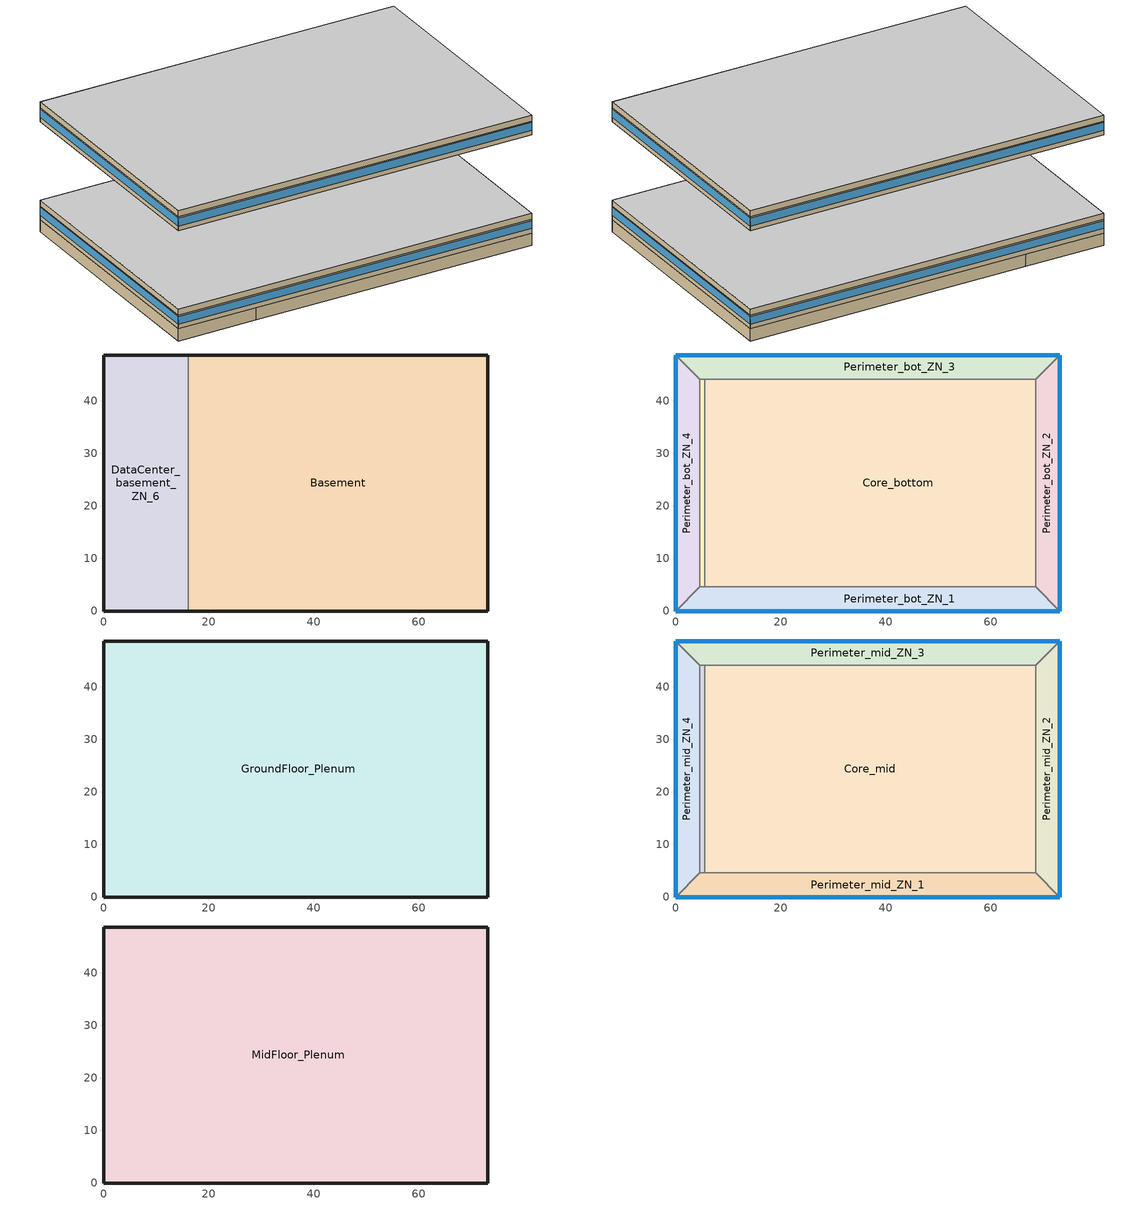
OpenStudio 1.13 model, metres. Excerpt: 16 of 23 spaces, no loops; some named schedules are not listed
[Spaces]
Basement
 floor ground (Basement Floor construction): 73.11,48.74 73.11,0 16.08,0 16.08,48.74 z-2.44
 wall ground (Basement Wall construction): 16.08,0 73.11,0 73.11,48.74 16.08,48.74 z-2.44:0
 wall to DataCenter_basement_ZN_6: 16.08,48.74 16.08,0 z-2.44:0
DataCenter_basement_ZN_6
 floor ground (Basement Floor construction): 16.08,48.74 16.08,0 0,0 0,48.74 z-2.44
 wall ground (Basement Wall construction): 16.08,48.74 0,48.74 0,0 16.08,0 z-2.44:0
Core_bottom
 floor to DataCenter_basement_ZN_6: 16.08,44.16 16.08,4.57 5.49,4.57 5.49,44.16 z0
 floor to Basement: 68.53,44.16 68.53,4.57 16.08,4.57 16.08,44.16 z0
 wall to Perimeter_bot_ZN_1: 5.49,4.57 68.53,4.57 z0:2.74
 wall to DataCenter_bot_ZN_6: 5.49,44.16 5.49,4.57 z0:2.74
 wall to Perimeter_bot_ZN_2: 68.53,4.57 68.53,44.16 z0:2.74
 wall to Perimeter_bot_ZN_3: 68.53,44.16 5.49,44.16 z0:2.74
Perimeter_bot_ZN_3
 floor to Basement: 73.11,48.74 68.53,44.16 16.08,44.16 16.08,48.74 z0
 floor to DataCenter_basement_ZN_6: 16.08,48.74 16.08,44.16 4.57,44.16 0,48.74 z0
 wall outside: 73.11,48.74 0,48.74 z0:2.74
 wall to Perimeter_bot_ZN_4: 0,48.74 4.57,44.16 z0:2.74
 wall to Perimeter_bot_ZN_2: 68.53,44.16 73.11,48.74 z0:2.74
 wall to DataCenter_bot_ZN_6: 4.57,44.16 5.49,44.16 z0:2.74
 window: 73.11,48.74 0,48.74 z0.91:2.5
Perimeter_bot_ZN_1
 floor to DataCenter_basement_ZN_6: 16.08,4.57 16.08,0 0,0 4.57,4.57 z0
 floor to Basement: 68.53,4.57 73.11,0 16.08,0 16.08,4.57 z0
 wall outside: 0,0 73.11,0 z0:2.74
 wall to Perimeter_bot_ZN_4: 4.57,4.57 0,0 z0:2.74
 wall to DataCenter_bot_ZN_6: 5.49,4.57 4.57,4.57 z0:2.74
 wall to Perimeter_bot_ZN_2: 73.11,0 68.53,4.57 z0:2.74
 window: 0,0 73.11,0 z0.91:2.5
Perimeter_bot_ZN_2
 floor to Basement: 73.11,48.74 73.11,0 68.53,4.57 68.53,44.16 z0
 wall outside: 73.11,0 73.11,48.74 z0:2.74
 window: 73.11,0 73.11,48.74 z0.91:2.5
Perimeter_bot_ZN_4
 floor to DataCenter_basement_ZN_6: 0,48.74 4.57,44.16 4.57,4.57 0,0 z0
 wall outside: 0,48.74 0,0 z0:2.74
 wall to DataCenter_bot_ZN_6: 4.57,4.57 4.57,44.16 z0:2.74
 window: 0,48.74 0,0 z0.91:2.5
DataCenter_bot_ZN_6
 floor to DataCenter_basement_ZN_6: 5.49,44.16 5.49,4.57 4.57,4.57 4.57,44.16 z0
GroundFloor_Plenum
 floor to Perimeter_bot_ZN_4: 0,48.74 4.57,44.16 4.57,4.57 0,0 z2.74
 floor to Perimeter_bot_ZN_2: 73.11,48.74 73.11,0 68.53,4.57 68.53,44.16 z2.74
 floor to Perimeter_bot_ZN_1: 68.53,4.57 73.11,0 0,0 4.57,4.57 z2.74
 floor to Perimeter_bot_ZN_3: 73.11,48.74 68.53,44.16 4.57,44.16 0,48.74 z2.74
 floor to Core_bottom: 68.53,44.16 68.53,4.57 5.49,4.57 5.49,44.16 z2.74
 floor to DataCenter_bot_ZN_6: 5.49,44.16 5.49,4.57 4.57,4.57 4.57,44.16 z2.74
 wall outside: 73.11,0 73.11,48.74 0,48.74 0,0 73.11,0 z2.74:3.96
 ceiling adiabatic (Floor Adiabatic construction): 73.11,0 73.11,48.74 0,48.74 0,0 z3.96
Perimeter_mid_ZN_2
 floor adiabatic (Floor Adiabatic construction): 73.11,48.74 73.11,0 68.53,4.57 68.53,44.16 z19.82
 wall outside: 73.11,0 73.11,48.74 z19.82:22.56
 wall to Perimeter_mid_ZN_3: 73.11,48.74 68.53,44.16 z19.82:22.56
 wall to Perimeter_mid_ZN_1: 68.53,4.57 73.11,0 z19.82:22.56
 wall to Core_mid: 68.53,44.16 68.53,4.57 z19.82:22.56
 window: 73.11,0 73.11,48.74 z20.73:22.32
Perimeter_mid_ZN_1
 floor adiabatic (Floor Adiabatic construction): 68.53,4.57 73.11,0 0,0 4.57,4.57 z19.82
 wall outside: 0,0 73.11,0 z19.82:22.56
 wall to Perimeter_mid_ZN_4: 4.57,4.57 0,0 z19.82:22.56
 wall to DataCenter_mid_ZN_6: 5.49,4.57 4.57,4.57 z19.82:22.56
 wall to Core_mid: 68.53,4.57 5.49,4.57 z19.82:22.56
 window: 0,0 73.11,0 z20.73:22.32
DataCenter_mid_ZN_6
 floor adiabatic (Floor Adiabatic construction): 5.49,44.16 5.49,4.57 4.57,4.57 4.57,44.16 z19.82
 wall to Perimeter_mid_ZN_4: 4.57,44.16 4.57,4.57 z19.82:22.56
 wall to Core_mid: 5.49,4.57 5.49,44.16 z19.82:22.56
 wall to Perimeter_mid_ZN_3: 5.49,44.16 4.57,44.16 z19.82:22.56
Core_mid
 floor adiabatic (Floor Adiabatic construction): 68.53,44.16 68.53,4.57 5.49,4.57 5.49,44.16 z19.82
 wall to Perimeter_mid_ZN_3: 68.53,44.16 5.49,44.16 z19.82:22.56
Perimeter_mid_ZN_3
 floor adiabatic (Floor Adiabatic construction): 73.11,48.74 68.53,44.16 4.57,44.16 0,48.74 z19.82
 wall outside: 73.11,48.74 0,48.74 z19.82:22.56
 wall to Perimeter_mid_ZN_4: 0,48.74 4.57,44.16 z19.82:22.56
 window: 73.11,48.74 0,48.74 z20.73:22.32
Perimeter_mid_ZN_4
 floor adiabatic (Floor Adiabatic construction): 0,48.74 4.57,44.16 4.57,4.57 0,0 z19.82
 wall outside: 0,48.74 0,0 z19.82:22.56
 window: 0,48.74 0,0 z20.73:22.32
MidFloor_Plenum
 floor to Perimeter_mid_ZN_1: 68.53,4.57 73.11,0 0,0 4.57,4.57 z22.56
 floor to DataCenter_mid_ZN_6: 5.49,44.16 5.49,4.57 4.57,4.57 4.57,44.16 z22.56
 floor to Perimeter_mid_ZN_2: 73.11,48.74 73.11,0 68.53,4.57 68.53,44.16 z22.56
 floor to Perimeter_mid_ZN_4: 0,48.74 4.57,44.16 4.57,4.57 0,0 z22.56
 floor to Core_mid: 68.53,44.16 68.53,4.57 5.49,4.57 5.49,44.16 z22.56
 floor to Perimeter_mid_ZN_3: 73.11,48.74 68.53,44.16 4.57,44.16 0,48.74 z22.56
 wall outside: 73.11,48.74 0,48.74 0,0 73.11,0 73.11,48.74 z22.56:23.78
 ceiling adiabatic (Floor Adiabatic construction): 73.11,0 73.11,48.74 0,48.74 0,0 z23.78
[Building]
NECB 2011-LargeOffice-NECB HDD Method-CAN_PQ_Sherbrooke.716100_CWEC.epw created: 2016-11-24 16:45:50 +0000: North Axis {deg}=0; Default Construction Set=NECB 2011 - Office - NECB HDD Method; Standards Building Type=LargeOffice
[Site]
Sherbrooke_PQ_CAN: Latitude {deg}=45.43; Longitude {deg}=-71.68; Time Zone {hr}=-5; Elevation {m}=241; Terrain=City
[Site:GroundTemperature:BuildingSurface]
19.527, 19.502, 19.536, 19.598, 20.002, 21.64, 22.225, 22.375, 21.449, 20.121, 19.802, 19.633
[Site:WaterMainsTemperature]
Calculation Method=Correlation; Annual Average Outdoor Air Temperature {C}=4.28333; Maximum Difference In Monthly Average Outdoor Air Temperatures {deltaC}=28.2
[SizingPeriod:DesignDay] Barometric Pressure {Pa}=98463; Sky Clearness=0; Rain Indicator=0; Snow Indicator=0; Day of Month=21; Daylight Saving Time Indicator=0; Humidity Indicating Type=Wetbulb; Dry-Bulb Temperature Range Modifier Type=DefaultMultipliers
Name | Maximum Dry-Bulb Temperature {C} | Daily Dry-Bulb Temperature Range {deltaC} | Humidity Indicating Conditions at Maximum Dry-Bulb | Wind Speed {m/s} | Wind Direction {deg} | Month | Day Type | Solar Model Indicator | ASHRAE Taub | ASHRAE Taud
Sherbrooke Ann Clg .4% Condns DB=>MWB | 28.6 | 11.7 | 20.9 | 3.7 | 250 | 7 | SummerDesignDay | ASHRAETau | 0.446 | 2.039
Sherbrooke Ann Htg 99.6% Condns DB | -28.3 | 0 | -28.3 | 1.7 | 90 | 1 | WinterDesignDay | ASHRAEClearSky
[ClimateZones]

[Material:NoMass] Thermal Absorptance=0.9; Solar Absorptance=0.7
Name | Roughness | Thermal Resistance {m2-K/W} | Visible Absorptance
CP02 CARPET PAD | VeryRough | 0.21648 | 0.8
Nonres_Floor_Insulation | MediumSmooth | 2.88292 | 0.7
Typical Insulation R-13.06 | Smooth | 2.2993 | 0.7
Typical Carpet Pad | Smooth | 0.21648 | 0.8
Typical Insulation R-10.11 | Smooth | 1.78074 | 0.7
Typical Insulation R-19.63 | Smooth | 3.4567 | 0.7
Typical Insulation R-0.58 | Smooth | 0.101875 | 0.7
Typical Insulation R-1.15 | Smooth | 0.202527 | 0.7
[Material]
Name | Roughness | Thickness {m} | Conductivity {W/m-K} | Density {kg/m3} | Specific Heat {J/kg-K} | Thermal Absorptance | Solar Absorptance | Visible Absorptance
100mm Normalweight concrete floor | MediumSmooth | 0.1016 | 2.31 | 2322 | 832
G01 13mm gypsum board | Smooth | 0.0127 | 0.16 | 800 | 1090 | 0.9 | 0.7 | 0.5
M10 200mm concrete block basement wall | MediumRough | 0.2032 | 1.326 | 1842 | 912
4 in. Normalweight Concrete Floor | MediumRough | 0.1016 | 2.31 | 2322 | 832 | 0.9 | 0.7 | 0.7
1IN Stucco | Smooth | 0.0253 | 0.6918 | 1858 | 837 | 0.9 | 0.7 | 0.92
8IN CONCRETE HW RefBldg | Rough | 0.2032 | 1.311 | 2240 | 836.8 | 0.9 | 0.7 | 0.7
1/2IN Gypsum | Smooth | 0.0127 | 0.16 | 784.9 | 830 | 0.9 | 0.4 | 0.4
Metal Roof Surface; F08 Metal surface | Smooth | 0.0008 | 45.28 | 7824 | 500 | 0.9 | 0.7 | 0.7
6 in. Normalweight Concrete Floor | MediumRough | 0.1524 | 2.31 | 2322 | 832 | 0.9 | 0.7 | 0.7
G05 25mm wood | MediumSmooth | 0.0254 | 0.15 | 608 | 1630 | 0.9 | 0.5 | 0.5
[Construction]
Floor Adiabatic construction: CP02 CARPET PAD, 100mm Normalweight concrete floor, Nonres_Floor_Insulation
Basement Wall construction: M10 200mm concrete block basement wall
Basement Floor construction: M10 200mm concrete block basement wall, CP02 CARPET PAD
Typical Insulated Exterior Mass Floor R-15.63: Typical Insulation R-13.06, 4 in. Normalweight Concrete Floor, Typical Carpet Pad
Typical Insulated Exterior Mass Wall R-12.5: 1IN Stucco, 8IN CONCRETE HW RefBldg, Typical Insulation R-10.11, 1/2IN Gypsum
Typical Insulated Metal Building Roof R-20.41: Metal Roof Surface, Typical Insulation R-19.63
Typical Interior Floor: 100mm Normalweight concrete floor, CP02 CARPET PAD
Typical Interior Wall: G01 13mm gypsum board, G01 13mm gypsum board
Typical Interior Ceiling: CP02 CARPET PAD, 100mm Normalweight concrete floor
Typical Insulated Carpeted 6in Slab Floor: 6 in. Normalweight Concrete Floor, Typical Carpet Pad
U 0.55 SHGC 0.31 Dbl Ref-D Tint 6mm/6mm Air: REF D TINT 6MM, AIR 6MM, CLEAR 6MM
Typical Insulated Metal Door R-1.43: F08 Metal surface, Typical Insulation R-0.58
U 0.35 SHGC 0.35 Dbl LoE (e2-.1) Tint 6mm/13mm Air: LoE TINT 6MM, AIR 13MM, CLEAR 6MM
Typical Overhead Door R-2.0: Typical Insulation R-1.15
U 0.48 SHGC 0.40 Dbl Ref-D Clr 6mm/13mm: REF D CLEAR 6MM, AIR 13MM, CLEAR 6MM
Typical Interior Window: Clear 3mm
Typical Interior Door; Typical Interior Partition: G05 25mm wood
[DefaultConstructionSet]
NECB 2011 - Office - NECB HDD Method: Default Exterior Surface Constructions=Default Surface Constructions 1; Default Interior Surface Constructions=Default Surface Constructions 2; Default Ground Contact Surface Constructions=Default Surface Constructions 3; Default Exterior SubSurface Constructions=Default Sub Surface Constructions 1; Default Interior SubSurface Constructions=Default Sub Surface Constructions 2; Interior Partition Construction=Typical Interior Partition
[DefaultSurfaceConstructions]
Name | Floor Construction | Wall Construction | Roof Ceiling Construction
Default Surface Constructions 1 | Typical Insulated Exterior Mass Floor R-15.63 | Typical Insulated Exterior Mass Wall R-12.5 | Typical Insulated Metal Building Roof R-20.41
Default Surface Constructions 2 | Typical Interior Floor | Typical Interior Wall | Typical Interior Ceiling
Default Surface Constructions 3 | Typical Insulated Carpeted 6in Slab Floor | Typical Insulated Carpeted 6in Slab Floor | Typical Insulated Carpeted 6in Slab Floor
[DefaultSubSurfaceConstructions]
Name | Fixed Window Construction | Operable Window Construction | Door Construction | Glass Door Construction | Overhead Door Construction | Skylight Construction | Tubular Daylight Dome Construction | Tubular Daylight Diffuser Construction
Default Sub Surface Constructions 1 | U 0.55 SHGC 0.31 Dbl Ref-D Tint 6mm/6mm Air | U 0.55 SHGC 0.31 Dbl Ref-D Tint 6mm/6mm Air | Typical Insulated Metal Door R-1.43 | U 0.35 SHGC 0.35 Dbl LoE (e2-.1) Tint 6mm/13mm Air | Typical Overhead Door R-2.0 | U 0.48 SHGC 0.40 Dbl Ref-D Clr 6mm/13mm | Typical Interior Window | Typical Interior Window
Default Sub Surface Constructions 2 | Typical Interior Window | Typical Interior Window | Typical Interior Door
[WindowMaterial:Glazing] Optical Data Type=SpectralAverage; Infrared Transmittance at Normal Incidence=0; Front Side Infrared Hemispherical Emissivity=0.84; Conductivity {W/m-K}=0.9; Dirt Correction Factor for Solar and Visible Transmittance=1; Solar Diffusing=No
Name | Thickness {m} | Solar Transmittance at Normal Incidence | Front Side Solar Reflectance at Normal Incidence | Back Side Solar Reflectance at Normal Incidence | Visible Transmittance at Normal Incidence | Front Side Visible Reflectance at Normal Incidence | Back Side Visible Reflectance at Normal Incidence | Back Side Infrared Hemispherical Emissivity
REF D TINT 6MM | 0.006 | 0.3 | 0.14 | 0.36 | 0.25 | 0.18 | 0.45 | 0.82
CLEAR 6MM | 0.006 | 0.775 | 0.071 | 0.071 | 0.881 | 0.08 | 0.08 | 0.84
LoE TINT 6MM | 0.006 | 0.36 | 0.093 | 0.2 | 0.5 | 0.035 | 0.054 | 0.1
REF D CLEAR 6MM | 0.006 | 0.429 | 0.308 | 0.379 | 0.334 | 0.453 | 0.505 | 0.82
Clear 3mm | 0.003 | 0.837 | 0.075 | 0.075 | 0.898 | 0.081 | 0.081 | 0.84
[WindowMaterial:Gas] Gas Type=Air
Name | Thickness {m}
AIR 6MM | 0.0063
AIR 13MM | 0.0127
[Space]
Name | Space Type | Building Story | Thermal Zone | Part of Total Floor Area
Core_mid | Space Function Office - open plan | Building Story 4 | Sys-6 Flr-3 Sch-A HPlcmt-core | Yes
Perimeter_mid_ZN_2 | Space Function Office - open plan | Building Story 4 | Sys-6 Flr-3 Sch-A HPlcmt-east | Yes
Perimeter_mid_ZN_1 | Space Function Office - open plan | Building Story 4 | Sys-6 Flr-3 Sch-A HPlcmt-south | Yes
MidFloor_Plenum | Space Function - undefined - | Building Story 5 |  | No
DataCenter_mid_ZN_6 | Space Function Office - open plan | Building Story 4 | Sys-6 Flr-3 Sch-A HPlcmt-core
Core_bottom | Space Function Office - open plan | Building Story 2 | Sys-6 Flr-1 Sch-A HPlcmt-core | Yes
Perimeter_bot_ZN_3 | Space Function Office - open plan | Building Story 2 | Sys-6 Flr-1 Sch-A HPlcmt-north | Yes
Basement | Space Function Electrical/Mechanical-sch-A | Building Story 1 | Sys-6 Flr-7 Sch-A HPlcmt-north | Yes
Perimeter_bot_ZN_1 | Space Function Office - open plan | Building Story 2 | Sys-6 Flr-1 Sch-A HPlcmt-south | Yes
Perimeter_mid_ZN_3 | Space Function Office - open plan | Building Story 4 | Sys-6 Flr-3 Sch-A HPlcmt-north | Yes
Perimeter_mid_ZN_4 | Space Function Office - open plan | Building Story 4 | Sys-6 Flr-3 Sch-A HPlcmt-west | Yes
GroundFloor_Plenum | Space Function - undefined - | Building Story 3 |  | No
DataCenter_basement_ZN_6 | Space Function Office - open plan | Building Story 1 | Sys-6 Flr-7 Sch-A HPlcmt-west
Perimeter_bot_ZN_2 | Space Function Office - open plan | Building Story 2 | Sys-6 Flr-1 Sch-A HPlcmt-east | Yes
Perimeter_bot_ZN_4 | Space Function Office - open plan | Building Story 2 | Sys-6 Flr-1 Sch-A HPlcmt-west | Yes
DataCenter_bot_ZN_6 | Space Function Office - open plan | Building Story 2 | Sys-6 Flr-1 Sch-A HPlcmt-core
[SpaceType] Standards Building Type=Space Function
Name | Default Schedule Set | Design Specification Outdoor Air Object | Standards Space Type
Space Function Electrical/Mechanical-sch-A | Space Function Electrical/Mechanical-sch-A Schedule Set | Space Function Electrical/Mechanical-sch-A Ventilation | Electrical/Mechanical-sch-A
Space Function Office - open plan | Space Function Office - open plan Schedule Set | Space Function Office - open plan Ventilation | Office - open plan
Space Function - undefined - | Space Function - undefined - Schedule Set | Space Function - undefined - Ventilation | - undefined -
[DesignSpecification:OutdoorAir]
Name | Outdoor Air Flow per Person {m3/s-person} | Outdoor Air Flow per Floor Area {m3/s-m2} | Outdoor Air Flow Air Changes per Hour {1/hr} | Outdoor Air Method
Space Function - undefined - Ventilation | 0 | 0 | 0
Space Function Electrical/Mechanical-sch-A Ventilation |  | 0.0003048 |  | Sum
Space Function Office - open plan Ventilation |  | 0.0004318 |  | Sum
[DefaultScheduleSet] Infiltration Schedule=Always On
Name | Number of People Schedule | People Activity Level Schedule | Lighting Schedule | Electric Equipment Schedule
Space Function - undefined - Schedule Set
Space Function Electrical/Mechanical-sch-A Schedule Set; Space Function Office - open plan Schedule Set | NECB-A-Occupancy | NECB-Activity | NECB-A-Lighting | NECB-A-Electric-Equipment
[ThermostatSetpoint:DualSetpoint] Heating Setpoint Temperature Schedule=NECB-A-Thermostat Setpoint-Heating; Cooling Setpoint Temperature Schedule=NECB-A-Thermostat Setpoint-Cooling
Space Function Office - open plan Thermostat 20; Space Function Office - open plan Thermostat 21; Space Function Office - open plan Thermostat 22; Space Function Office - open plan Thermostat 23; Space Function Office - open plan Thermostat 24; Space Function Office - open plan Thermostat 25; Space Function Office - open plan Thermostat 26; Space Function Office - open plan Thermostat 27; Space Function Office - open plan Thermostat 28; Space Function Office - open plan Thermostat 29; Space Function Electrical/Mechanical-sch-A Thermostat 2; Space Function Office - open plan Thermostat 35
[People:Definition] Number of People Calculation Method=People/Area; Fraction Radiant=0.3
Name | People per Space Floor Area {person/m2}
Space Function Electrical/Mechanical-sch-A People Definition | 0.0049514
Space Function Office - open plan People Definition | 0.0500522
[People] Work Efficiency Schedule=Work Efficiency Schedule; Clothing Insulation Schedule=Clothing Schedule; Air Velocity Schedule=Air Velocity Schedule
Name | People Definition | Space or SpaceType
Space Function Electrical/Mechanical-sch-A People | Space Function Electrical/Mechanical-sch-A People Definition | Space Function Electrical/Mechanical-sch-A
Space Function Office - open plan People | Space Function Office - open plan People Definition | Space Function Office - open plan
[Lights:Definition] Design Level Calculation Method=Watts/Area; Fraction Radiant=0.5; Fraction Visible=0.2
Name | Watts per Space Floor Area {W/m2}
Space Function Electrical/Mechanical-sch-A Lights Definition | 13.2999
Space Function Office - open plan Lights Definition | 10.9999
[Lights]
Name | Lights Definition | Space or SpaceType
Space Function Electrical/Mechanical-sch-A Lights | Space Function Electrical/Mechanical-sch-A Lights Definition | Space Function Electrical/Mechanical-sch-A
Space Function Office - open plan Lights | Space Function Office - open plan Lights Definition | Space Function Office - open plan
[ElectricEquipment:Definition] Design Level Calculation Method=Watts/Area; Fraction Radiant=0.5
Name | Watts per Space Floor Area {W/m2}
Space Function Electrical/Mechanical-sch-A Elec Equip Definition | 0.999992
Space Function Office - open plan Elec Equip Definition | 7.49994
[ElectricEquipment]
Name | Electric Equipment Definition | Space or SpaceType
Space Function Electrical/Mechanical-sch-A Elec Equip | Space Function Electrical/Mechanical-sch-A Elec Equip Definition | Space Function Electrical/Mechanical-sch-A
Space Function Office - open plan Elec Equip | Space Function Office - open plan Elec Equip Definition | Space Function Office - open plan
[SpaceInfiltration:DesignFlowRate] Schedule=Always On Discrete; Design Flow Rate Calculation Method=Flow/ExteriorArea; Flow per Exterior Surface Area {m3/s-m2}=0.00025; Constant Term Coefficient=0; Temperature Term Coefficient=0; Velocity Term Coefficient=0.224; Velocity Squared Term Coefficient=0
Name | Space or SpaceType
GroundFloor_Plenum Infiltration | GroundFloor_Plenum
MidFloor_Plenum Infiltration | MidFloor_Plenum
Perimeter_bot_ZN_1 Infiltration | Perimeter_bot_ZN_1
Perimeter_bot_ZN_2 Infiltration | Perimeter_bot_ZN_2
Perimeter_bot_ZN_3 Infiltration | Perimeter_bot_ZN_3
Perimeter_bot_ZN_4 Infiltration | Perimeter_bot_ZN_4
Perimeter_mid_ZN_1 Infiltration | Perimeter_mid_ZN_1
Perimeter_mid_ZN_2 Infiltration | Perimeter_mid_ZN_2
Perimeter_mid_ZN_3 Infiltration | Perimeter_mid_ZN_3
Perimeter_mid_ZN_4 Infiltration | Perimeter_mid_ZN_4
[BuildingStory]
Name | Nominal Z Coordinate {m}
Building Story 1 | -2.439
Building Story 2 | 0
Building Story 3 | 2.744
Building Story 4 | 19.816
Building Story 5 | 22.56
[ThermalZone] Use Ideal Air Loads=No
Name | Thermostat
Sys-6 Flr-1 Sch-A HPlcmt-north | Space Function Office - open plan Thermostat 20
Sys-6 Flr-1 Sch-A HPlcmt-east | Space Function Office - open plan Thermostat 21
Sys-6 Flr-1 Sch-A HPlcmt-west | Space Function Office - open plan Thermostat 22
Sys-6 Flr-1 Sch-A HPlcmt-south | Space Function Office - open plan Thermostat 23
Sys-6 Flr-1 Sch-A HPlcmt-core | Space Function Office - open plan Thermostat 24
Sys-6 Flr-3 Sch-A HPlcmt-north | Space Function Office - open plan Thermostat 25
Sys-6 Flr-3 Sch-A HPlcmt-east | Space Function Office - open plan Thermostat 26
Sys-6 Flr-3 Sch-A HPlcmt-west | Space Function Office - open plan Thermostat 27
Sys-6 Flr-3 Sch-A HPlcmt-south | Space Function Office - open plan Thermostat 28
Sys-6 Flr-3 Sch-A HPlcmt-core | Space Function Office - open plan Thermostat 29
Sys-6 Flr-7 Sch-A HPlcmt-north | Space Function Electrical/Mechanical-sch-A Thermostat 2
Sys-6 Flr-7 Sch-A HPlcmt-west | Space Function Office - open plan Thermostat 35
[Schedule:Ruleset]
Always On: Default Day Schedule=Always On Default
Clothing Schedule: Default Day Schedule=Clothing Schedule Default Winter Clothes
Air Velocity Schedule: Default Day Schedule=Air Velocity Schedule Default
Work Efficiency Schedule: Default Day Schedule=Work Efficiency Schedule Default
NECB-A-Occupancy: Default Day Schedule=NECB-A-Occupancy Default
NECB-Activity: Default Day Schedule=NECB-Activity Default; Summer Design Day Schedule=NECB-Activity Summer Design Day; Winter Design Day Schedule=NECB-Activity Winter Design Day
NECB-A-Lighting: Default Day Schedule=NECB-A-Lighting Default
NECB-A-Electric-Equipment: Default Day Schedule=NECB-A-Electric-Equipment Default
NECB-A-Thermostat Setpoint-Heating: Default Day Schedule=NECB-A-Thermostat Setpoint-Heating Default
NECB-A-Thermostat Setpoint-Cooling: Default Day Schedule=NECB-A-Thermostat Setpoint-Cooling Default
[Schedule:Day]
NECB-A-Thermostat Setpoint-Heating Default: 6, 0, 18, 7, 0, 20, 21, 0, 22, 24, 0, 18
[Schedule:Rule]
Schedule Rule 11: Schedule Ruleset=NECB-A-Thermostat Setpoint-Heating; Rule Order=2; Day Schedule=NECB-A-Thermostat Setpoint-Heating Default|Wkdy Day; Apply Monday=Yes; Apply Tuesday=Yes; Apply Wednesday=Yes; Apply Thursday=Yes; Apply Friday=Yes; Date Specification Type=DateRange; Start Month=1; Start Day=1; End Month=12; End Day=31
[Schedule:Constant]
Always On Discrete: Value=1
